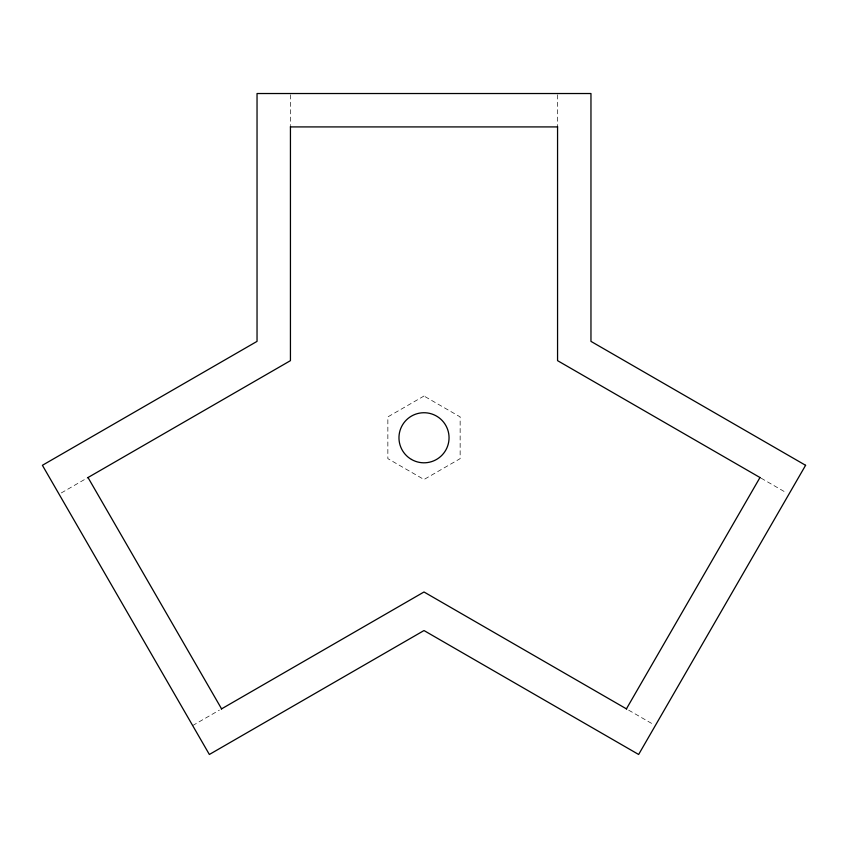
<?xml version="1.0" encoding="UTF-8"?>
<svg xmlns="http://www.w3.org/2000/svg" width="848" height="848" viewBox="0 0 848 848"><rect width="100%" height="100%" fill="white"/><g stroke="black" fill="none" stroke-linecap="round" stroke-linejoin="round"><path stroke-width="0.64" stroke-dasharray="4.24 3.18" d="M61.321 492.932L88.012 477.519M192.655 725.559L219.356 710.147M761.101 478.166L786.679 492.932M628.644 710.147L654.232 724.913M557.56 94.806L557.56 126.914M290.44 94.806L290.44 125.631M424 396.027L387.854 416.898L387.854 458.641L424 479.502L460.146 458.641L460.146 416.898L424 396.027"/><path stroke-width="1.27" d="M626.418 708.864L759.988 477.519M87.726 477.689L290.44 360.654L290.44 126.585M221.296 709.023L424 591.989L626.704 709.023M290.44 126.914L557.56 126.914M760.274 477.689L557.56 360.654L557.56 126.585M88.012 477.519L221.582 708.864M805.6 465.298L638.639 754.476L424 630.552L209.361 754.476L42.4 465.298L257.039 341.373L257.039 93.524L590.961 93.524L590.961 341.373L805.6 465.298M411.481 459.457A25.048 25.048 0 0 0 449.048 437.769A25.048 25.048 0 0 0 411.481 416.082A25.048 25.048 0 0 0 411.481 459.457"/></g></svg>
